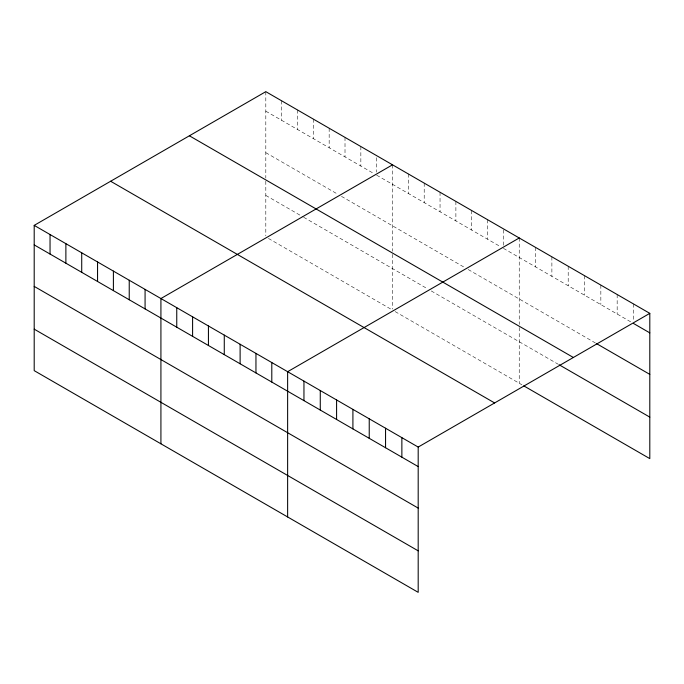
<?xml version="1.0" encoding="UTF-8"?>
<svg xmlns="http://www.w3.org/2000/svg" width="684" height="684" viewBox="0 0 684 684"><rect width="100%" height="100%" fill="white"/><g stroke="black" fill="none" stroke-linecap="round" stroke-linejoin="round"><path stroke-width="0.51" stroke-dasharray="3.42 2.56" d="M265.811 111.176L374.045 173.668M376.687 175.19L500.765 246.83M503.407 248.352L631.665 322.403M265.811 152.677L337.973 194.333M341.487 196.368L464.684 267.495M468.207 269.53L595.405 342.966M265.811 195.427L302.773 216.768M303.653 217.273L427.722 288.913M431.245 290.939L558.229 364.256M268.453 238.451L391.65 309.578M395.164 311.605L521.96 384.81M633.478 303.935L633.478 321.394M617.165 294.513L617.165 314.024M600.843 285.091L600.843 304.611M584.521 275.669L584.521 295.189M568.199 266.247L568.199 285.767M551.885 256.825L551.885 276.345M535.563 247.403L535.563 266.922M519.241 237.981L519.241 324.438M519.241 327.499L519.241 383.245M503.407 229.858L503.407 245.274M487.564 219.692L487.564 239.203M471.729 210.544L471.729 230.063M455.886 201.404L455.886 220.915M440.043 192.255L440.043 211.775M424.208 183.107L424.208 202.626M408.365 173.967L408.365 193.487M392.531 164.818L392.531 251.284M392.531 254.337L392.531 309.023M376.687 157.73L376.687 172.112M360.844 146.53L360.844 166.05M345.01 137.39L345.01 156.901M329.166 128.241L329.166 147.761M313.332 119.093L313.332 138.613M297.489 109.953L297.489 129.464M281.654 100.805L281.654 120.324M265.811 91.665L265.811 178.122M265.811 181.174L265.811 235.86"/><path stroke-width="1.03" d="M34.2 225.378L418.189 447.071L418.189 592.335L34.2 370.642L34.2 225.378L265.811 91.665L649.8 313.358L649.8 458.622L523.773 385.861M392.531 164.818L160.92 298.54L160.92 443.805M519.241 237.981L287.631 371.703L287.631 516.959M418.189 447.071L649.8 313.358M633.478 323.447L649.8 332.869M596.311 343.488L649.8 374.37M189.382 135.791L573.372 357.484M559.136 364.777L649.8 417.12M110.628 181.251L494.618 402.944M34.2 244.898L418.189 466.591M34.2 286.391L418.189 508.092M34.2 329.149L418.189 550.842M401.867 437.657L401.867 457.169M385.554 428.235L385.554 447.746M369.232 418.813L369.232 438.324M352.91 409.391L352.91 428.902M336.588 399.969L336.588 419.48M320.274 390.547L320.274 410.058M303.952 381.125L303.952 400.636M271.796 362.554L271.796 382.074M255.953 353.406L255.953 372.925M240.118 344.266L240.118 363.785M224.275 335.117L224.275 354.637M208.432 325.977L208.432 345.488M192.597 316.829L192.597 336.348M176.754 307.689L176.754 327.2M145.076 289.392L145.076 308.911M129.233 280.252L129.233 299.763M113.399 271.103L113.399 290.623M97.555 261.963L97.555 281.475M81.721 252.815L81.721 272.335M65.878 243.666L65.878 263.186M50.043 234.526L50.043 254.046"/></g></svg>
